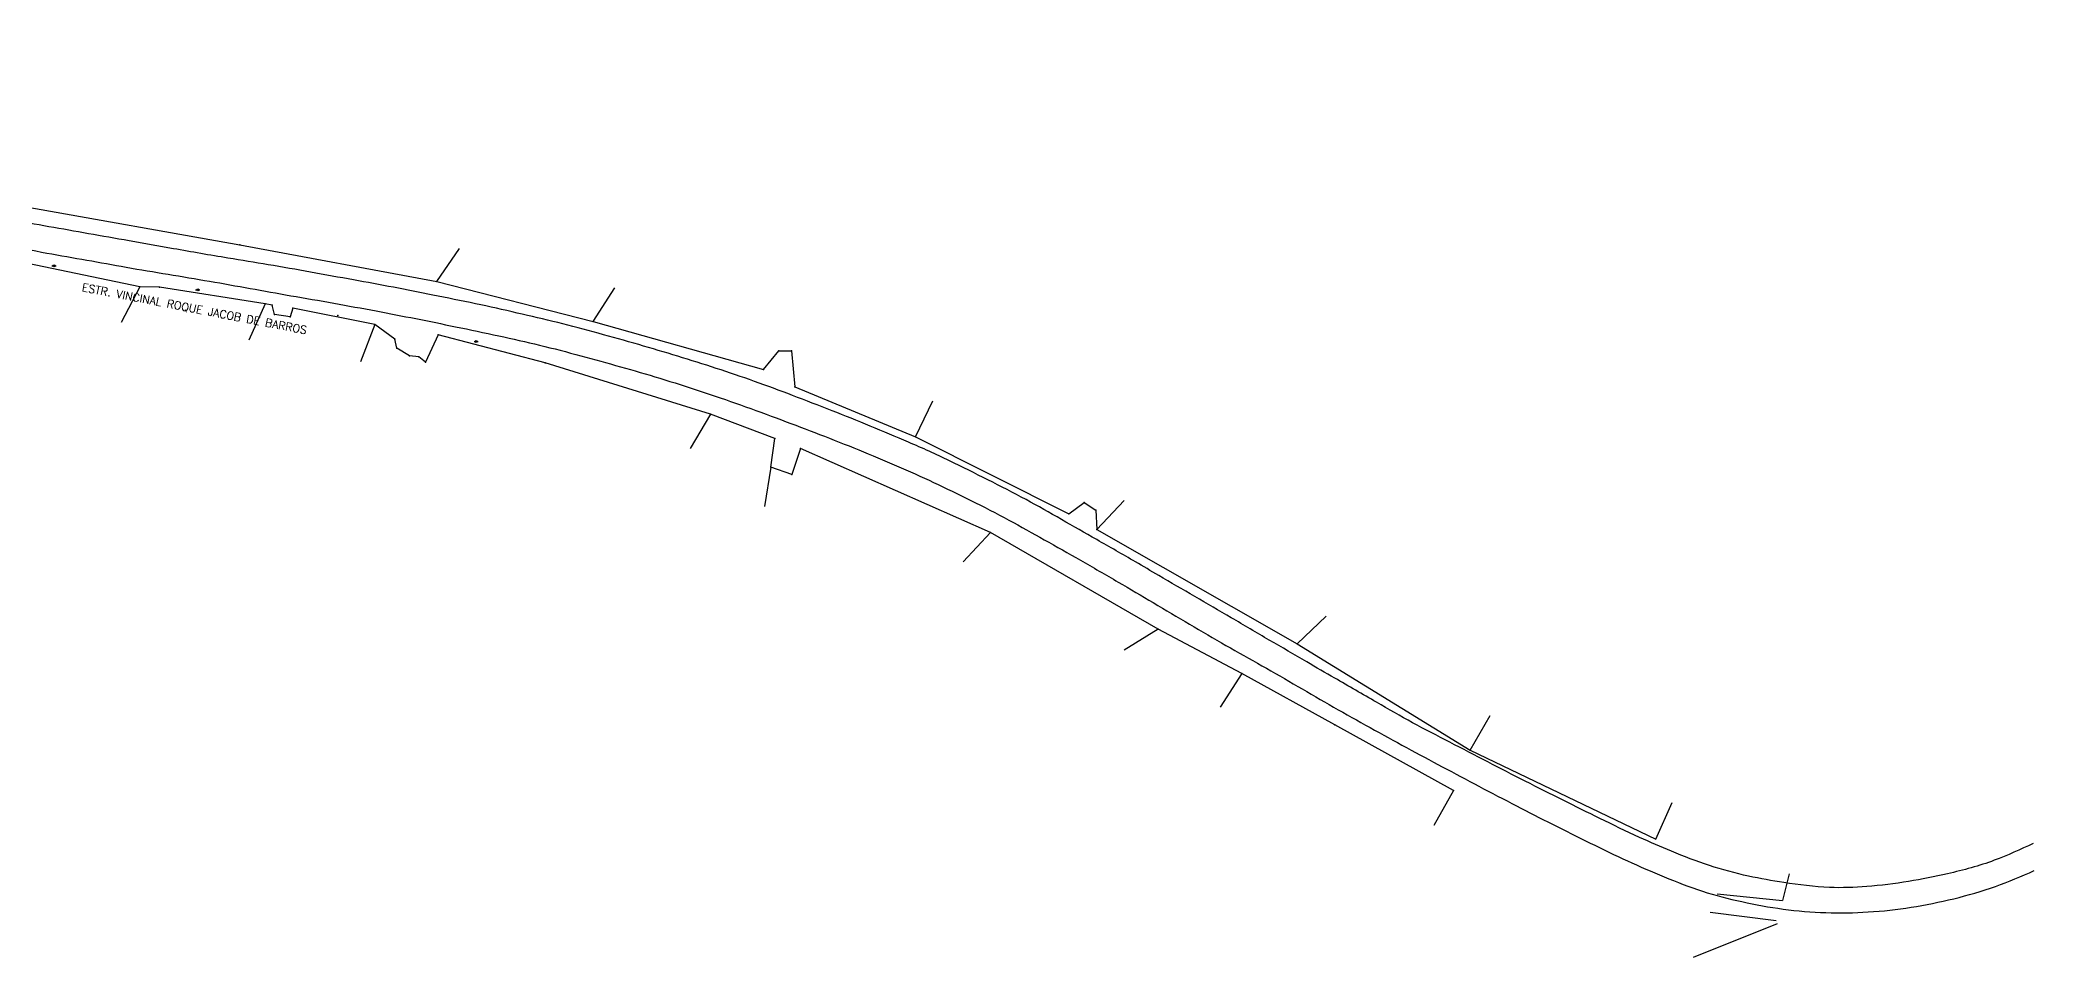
# Model space of a CAD drawing. Header units: metres. Extents: x 788432 to 801109, y 7412241 to 7456112.
# Drawn here: x 794703.7 to 795202.2, y 7413026.4 to 7413255.8 of the extents above; entities that cross this region are included whole.
import ezdxf

# ---------------------------------------------------------------- set-up
doc = ezdxf.new("R2010")
doc.units = ezdxf.units.M
doc.header["$LTSCALE"] = 10
doc.header["$MEASUREMENT"] = 0
doc.header["$PDSIZE"] = 4
for name, color, linetype in [('FLUXIS_LABELS_REDE_PV_169_TO_EEE_5_PARTE_02', 7, 'CONTINUOUS'), ('SIB-POSTE', 7, 'CONTINUOUS'), ('TOP-TEXTOS', 2, 'CONTINUOUS'), ('TOPOGRAFIA', 8, 'CONTINUOUS')]:
    doc.layers.add(name, color=color, linetype=linetype)
doc.styles.get("Standard").update_dxf_attribs({"font": 'romans.shx'})

# ---------------------------------------------------------------- blocks, each defined once
blk = doc.blocks.new('sib-poste-01')
at = {"layer": 'SIB-POSTE'}
for p, q in [((-0.08, 0.001), (-0.037, 0)), ((0.037, 0), (0.08, -0.001))]:
    blk.add_line(p, q, dxfattribs=at)
at = {"layer": 'SIB-POSTE', "const_width": 0.0012}
blk.add_lwpolyline([(-0.001, 0, 1), (0.001, 0, 1)], format="xyb", close=True, dxfattribs=at)
at = {"layer": 'SIB-POSTE'}
blk.add_circle((0, 0), 0.0375, dxfattribs=at)
blk = doc.blocks.new('qwkjeqo')
at = {"layer": 'TOPOGRAFIA', "ltscale": 0.5}
for points, elevation in [([(794652.58, 7413222.51), (794700.25, 7413214.02), (794753.7, 7413204.53), (794802.88, 7413195.34), (794808.55, 7413203.58)], 673.89), ([(794802.88, 7413195.34), (794842.02, 7413185.38), (794884.59, 7413173.36), (794888.36, 7413178.04), (794891.57, 7413178), (794892.36, 7413169.02), (794922.54, 7413156.52), (794926.86, 7413165.54)], 670), ([(794842.02, 7413185.38), (794847.39, 7413193.81)], 668.65), ([(794941.32, 7413132.59), (794893.85, 7413153.59), (794891.61, 7413147.05), (794886.38, 7413148.94), (794887.43, 7413156.09), (794871.33, 7413162.17)], 664.44), ([(794922.54, 7413156.52), (794960.89, 7413137.27), (794964.73, 7413140.1), (794967.66, 7413138.12), (794967.86, 7413133.28), (794974.71, 7413140.56)], 664.44), ([(794886.38, 7413148.94), (794884.8, 7413139.06)], 664.44), ([(794983.25, 7413108.38), (794941.32, 7413132.59)], 659.5), ([(794967.86, 7413133.28), (795017.99, 7413104.69), (795025.17, 7413111.66)], 661.46), ([(795004.13, 7413097.32), (794983.25, 7413108.38)], 657.64), ([(795017.99, 7413104.69), (795061.21, 7413078.14), (795066.23, 7413086.78)], 656.74), ([(795027.36, 7413084.46), (795004.13, 7413097.32)], 656.58), ([(795057.03, 7413068.03), (795027.36, 7413084.46)], 656.34)]:
    blk.add_lwpolyline(points, dxfattribs=dict(at, elevation=elevation))
at = {"layer": 'TOPOGRAFIA', "ltscale": 0.05}
for points, elevation in [([(794728.7, 7413193.98), (794700.72, 7413199.87), (794696.62, 7413190.75)], 674.19), ([(794760, 7413189.79), (794733.6, 7413193.93), (794728.7, 7413193.98), (794724, 7413185.14)], 672.8), ([(794787.44, 7413184.61), (794766.95, 7413188.67), (794766.27, 7413186.53), (794762.31, 7413187.14), (794761.74, 7413189.47), (794760, 7413189.79), (794755.93, 7413180.65)], 670.69), ([(794871.33, 7413162.17), (794830.03, 7413175.04), (794803.24, 7413182.04), (794800.05, 7413175.21), (794798.44, 7413176.53), (794796.1, 7413176.78), (794792.96, 7413178.65), (794792.42, 7413180.89), (794787.44, 7413184.61), (794783.87, 7413175.27)], 668.84)]:
    blk.add_lwpolyline(points, dxfattribs=dict(at, elevation=elevation))
at = {"layer": 'TOPOGRAFIA', "linetype": 'Continuous', "ltscale": 0.05}
for points, elevation in [([(794871.33, 7413162.17), (794866.24, 7413153.56)], 664.44), ([(794941.32, 7413132.59), (794934.51, 7413125.26)], 659.5), ([(794983.25, 7413108.38), (794974.73, 7413103.14)], 657.64), ([(795004.13, 7413097.32), (794998.7, 7413088.92)], 657.64)]:
    blk.add_lwpolyline(points, dxfattribs=dict(at, elevation=elevation))
at = {"layer": 'TOPOGRAFIA', "ltscale": 0.5}
blk.add_lwpolyline([(795061.21, 7413078.14), (795107.63, 7413055.87), (795111.72, 7413065)], dxfattribs=at)
at = {"layer": 'TOPOGRAFIA', "linetype": 'Continuous', "ltscale": 0.5, "elevation": 656.34}
blk.add_lwpolyline([(795057.03, 7413068.03), (795052.1, 7413059.32)], dxfattribs=at)
at = {"layer": 'TOPOGRAFIA', "flags": 128}
for points, elevation in [([(795140.95, 7413047.16), (795139.27, 7413040.54)], 654.01), ([(795116.98, 7413026.35), (795137.99, 7413034.8)], 655.48), ([(795121.22, 7413037.62), (795137.67, 7413035.51)], 655.08)]:
    blk.add_lwpolyline(points, dxfattribs=dict(at, elevation=elevation))
blk.add_lwpolyline([(795122.94, 7413042.18), (795139.27, 7413040.54)], dxfattribs=at)
at = {"layer": 'TOPOGRAFIA'}
for points in [[(795201.96, 7413054.79, 654.48), (795192.2, 7413050.57, 654.55), (795180.54, 7413047.21, 654.7), (795170.78, 7413045.29, 654.8), (795160.32, 7413044, 654.88), (795151.02, 7413043.78, 654.92), (795139.6, 7413045.01, 654.95), (795130.79, 7413046.61, 654.97), (795120.99, 7413049.28, 654.99), (795111.52, 7413052.82, 654.99), (795103.5, 7413056.32, 655.03), (795093.61, 7413061.05, 655.22), (795084.45, 7413065.58, 655.27), (795074.98, 7413070.36, 655.47), (795065.63, 7413075.18, 655.66), (795056.11, 7413080.11, 655.82), (795046.8, 7413085, 656.05), (795037.81, 7413090.11, 656.24), (795027.35, 7413096.14, 656.64), (795020.35, 7413100.19, 656.89), (795011, 7413105.65, 657.32), (795001.5, 7413111.23, 657.92), (794992.37, 7413116.56, 658.67), (794983.35, 7413121.82, 659.5), (794977.53, 7413125.23, 660.14), (794967.86, 7413130.78, 661.19), (794959.04, 7413135.82, 662.04), (794950.19, 7413140.8, 662.8), (794940.65, 7413145.73, 663.54), (794931.04, 7413150.52, 664.1), (794920.85, 7413155.15, 664.57), (794911.27, 7413159.19, 664.96), (794901.69, 7413163.04, 665.41), (794891.82, 7413166.85, 665.93), (794882.29, 7413170.38, 666.52), (794872.77, 7413173.63, 666.98), (794863.13, 7413176.65, 667.42), (794853.39, 7413179.57, 667.85), (794843.27, 7413182.39, 668.29), (794833.15, 7413185.06, 668.69), (794823.01, 7413187.47, 669.03), (794812.6, 7413189.79, 669.53), (794801.93, 7413191.96, 670.02), (794792.09, 7413193.9, 670.58), (794782.12, 7413195.75, 671.28), (794771.35, 7413197.69, 672), (794760.8, 7413199.55, 672.61), (794750.72, 7413201.2, 673.06), (794737.09, 7413203.56, 673.43), (794726.02, 7413205.54, 673.71), (794715.84, 7413207.31, 673.9), (794705.97, 7413209.06, 674.05), (794696.02, 7413210.83, 674.19), (794685.84, 7413212.76, 674.29), (794675.91, 7413214.65, 674.42), (794665.61, 7413216.66, 674.36), (794655.63, 7413218.43, 674.36), (794644.9, 7413220.35, 674.3), (794635, 7413222.18, 674.24), (794624.94, 7413224, 674.2), (794613.71, 7413226.09, 674), (794601.66, 7413228.2, 673.6), (794590.92, 7413230.08, 673.16), (794579.23, 7413232.05, 672.62), (794568.09, 7413233.98, 672.11), (794558.97, 7413235.46, 671.71), (794547.37, 7413237.28, 671.29), (794536.29, 7413239, 670.99), (794525.78, 7413240.67, 670.75), (794515.02, 7413242.33, 670.5), (794504.33, 7413243.98, 670.44), (794497.35, 7413245.03, 670.43), (794484.07, 7413246.99, 670.46), (794472.76, 7413248.72, 670.58), (794462.09, 7413250.3, 670.79), (794451.33, 7413251.83, 671.21), (794440.6, 7413253.14, 671.83), (794433.52, 7413253.91, 672.23), (794420.46, 7413255.08, 673.14), (794408.81, 7413255.68, 673.87), (794399, 7413255.74, 674.4), (794388.28, 7413255.31, 674.88), (794377.56, 7413254.5, 675.35), (794366.83, 7413253.49, 675.82), (794358.42, 7413252.44, 676.23), (794346.33, 7413250.62, 676.86), (794333.8, 7413248.73, 677.38), (794326.56, 7413247.55, 677.68), (794315.64, 7413245.61, 677.98), (794305.74, 7413243.91, 678.18), (794295.05, 7413242.12, 678.33), (794284.97, 7413240.59, 678.43), (794274.39, 7413238.92, 678.38), (794263.99, 7413237.15, 678.18), (794254.29, 7413235.54, 678.01), (794243.21, 7413233.88, 677.71), (794234.28, 7413232.4, 677.47), (794223.46, 7413230.56, 677.14), (794213.33, 7413228.49, 676.68), (794203.1, 7413226.5, 676.14)], [(794204.48, 7413220.32, 676.28), (794214.68, 7413222.47, 676.73), (794224.89, 7413224.08, 677.21), (794235.21, 7413225.92, 677.53), (794245.53, 7413227.56, 677.82), (794256.07, 7413229.25, 678.12), (794265.97, 7413230.8, 678.37), (794275.9, 7413232.49, 678.52), (794286.17, 7413234.24, 678.47), (794296.78, 7413235.97, 678.45), (794306.93, 7413237.61, 678.31), (794317.16, 7413239.28, 678.07), (794327.26, 7413240.95, 677.74), (794337.26, 7413242.64, 677.32), (794347.89, 7413244.38, 676.83), (794358.02, 7413245.77, 676.22), (794368.65, 7413247.13, 675.73), (794378.65, 7413248.11, 675.25), (794389.12, 7413248.84, 674.73), (794399.61, 7413249.23, 674.2), (794410.26, 7413249.06, 673.61), (794420.45, 7413248.4, 672.94), (794431.19, 7413247.41, 672.27), (794441.18, 7413246.29, 671.71), (794452.08, 7413244.93, 671.15), (794462.57, 7413243.5, 670.78), (794474.11, 7413241.8, 670.56), (794484.45, 7413240.22, 670.43), (794494.45, 7413238.72, 670.41), (794504.76, 7413237.14, 670.46), (794514.7, 7413235.58, 670.55), (794525.33, 7413234.01, 670.79), (794535.51, 7413232.46, 671.06), (794546.22, 7413230.79, 671.26), (794558.21, 7413228.82, 671.67), (794568.71, 7413227.09, 672.18), (794579.84, 7413225.24, 672.7), (794588.73, 7413223.73, 673.1), (794601.31, 7413221.54, 673.68), (794611.88, 7413219.61, 674.07), (794622.54, 7413217.61, 674.28), (794633.24, 7413215.63, 674.42), (794643.69, 7413213.74, 674.48), (794653.76, 7413211.9, 674.49), (794658.56, 7413211.03, 674.49), (794663.96, 7413210.01, 674.49), (794674.3, 7413208.13, 674.52), (794684.57, 7413206.22, 674.41), (794694.54, 7413204.57, 674.31), (794705.43, 7413202.47, 674.18), (794715.42, 7413200.71, 673.94), (794725.29, 7413198.93, 673.72), (794735.75, 7413197.17, 673.49), (794746.13, 7413195.42, 673.12), (794756.27, 7413193.63, 672.72), (794766.39, 7413191.81, 672.21), (794777.16, 7413189.94, 671.47), (794787.73, 7413187.98, 670.76), (794797.66, 7413186.07, 670.19), (794807.59, 7413184.04, 669.59), (794818.42, 7413181.76, 669.07), (794828.6, 7413179.44, 668.72), (794838.92, 7413176.78, 668.3), (794848.82, 7413174.03, 667.9), (794858.67, 7413171.16, 667.56), (794868.72, 7413167.93, 667.02), (794878.81, 7413164.49, 666.49), (794889.04, 7413160.74, 665.92), (794898.57, 7413157.11, 665.39), (794908.39, 7413153.23, 664.9), (794917.85, 7413149.27, 664.48), (794927.09, 7413145.09, 663.99), (794936.39, 7413140.6, 663.39), (794945.9, 7413135.66, 662.75), (794954.76, 7413130.75, 661.98), (794963.76, 7413125.66, 661.19), (794973.24, 7413120.17, 660.2), (794982, 7413115.02, 659.32), (794991.06, 7413109.67, 658.52), (795000.15, 7413104.34, 657.84), (795009.14, 7413099.25, 657.35), (795018.11, 7413094.09, 656.89), (795027.07, 7413088.89, 656.56), (795036.19, 7413083.78, 656.28), (795045.3, 7413078.77, 656.15), (795054.23, 7413073.97, 655.92), (795063.4, 7413069.1, 655.73), (795072.75, 7413064.2, 655.56), (795081.77, 7413059.6, 655.42), (795091.23, 7413054.89, 655.34), (795100.49, 7413050.43, 655.23), (795109.69, 7413046.46, 655.22), (795119.24, 7413042.85, 655.24), (795129.11, 7413040.23, 655.29), (795139.43, 7413038.38, 655.26), (795150.09, 7413037.48, 655.26), (795160.71, 7413037.65, 655.17), (795171.39, 7413038.83, 655.02), (795182.09, 7413040.98, 654.93), (795192.5, 7413044.06, 654.8), (795202.16, 7413048, 654.73)]]:
    blk.add_spline(points, degree=3, dxfattribs=at)
for p in [(794753.7, 7413204.53, 673.03), (794707.22, 7413199.28, 674.31), (794802.88, 7413195.34, 670), (794728.7, 7413193.98, 674.19), (794733.6, 7413193.93, 673.86), (794743.16, 7413193.27, 673.5), (794760, 7413189.79, 672.8), (794761.74, 7413189.47, 672.67), (794762.31, 7413187.14, 672.9), (794766.27, 7413186.53, 672.89), (794766.95, 7413188.67, 672.49), (794778.16, 7413186.89, 671.43), (794787.44, 7413184.61, 670.69), (794842.02, 7413185.38, 668.65), (794792.42, 7413180.89, 671.01), (794803.24, 7413182.04, 670.23), (794812.76, 7413180.37, 669.4), (794792.96, 7413178.65, 671.32), (794796.1, 7413176.78, 671.17), (794798.44, 7413176.53, 670.89), (794800.05, 7413175.21, 670.82), (794830.03, 7413175.04, 669.85), (794888.36, 7413178.04, 665.2), (794891.57, 7413178, 665), (794884.59, 7413173.36, 666.35), (794892.36, 7413169.02, 666.05), (794871.33, 7413162.17, 668.84), (794887.43, 7413156.09, 666.43), (794922.54, 7413156.52, 664.44), (794893.85, 7413153.59, 666.65), (794886.38, 7413148.94, 667.74), (794891.61, 7413147.05, 667.56), (794964.73, 7413140.1, 661.45), (794960.89, 7413137.27, 662.12), (794967.66, 7413138.12, 661.36), (794941.32, 7413132.59, 664.44), (794967.86, 7413133.28, 661.46), (794983.25, 7413108.38, 659.5), (795017.99, 7413104.69, 656.74), (795004.13, 7413097.32, 657.64), (795027.36, 7413084.46, 656.58), (795057.03, 7413068.03, 656.34)]:
    blk.add_point(p, dxfattribs=at)
at = {"layer": 'TOPOGRAFIA', "lineweight": -2, "xscale": 6.666666666666666, "yscale": 6.666666666666666, "zscale": 6.666666666666666}
for p in [(794707.22, 7413199.28, 674.31), (794743.16, 7413193.27, 673.5), (794812.75, 7413180.37, 669.4)]:
    blk.add_blockref('sib-poste-01', p, dxfattribs=at)
at = {"layer": 'FLUXIS_LABELS_REDE_PV_169_TO_EEE_5_PARTE_02', "linetype": 'Continuous'}
blk.add_text('ESTR. VINCINAL ROQUE JACOB DE BARROS', height=2, rotation=349.0984, dxfattribs=at).set_placement((794714.08, 7413192.98, 673.94))

msp = doc.modelspace()

# ---------------------------------------------------------------- block references
at = {"layer": 'TOP-TEXTOS', "linetype": 'Continuous'}
msp.add_blockref('qwkjeqo', (0, 0), dxfattribs=at)

# ---------------------------------------------------------------- texts
at = {"layer": 'FLUXIS_LABELS_REDE_PV_169_TO_EEE_5_PARTE_02', "linetype": 'Continuous'}
msp.add_text('ESTR. VINCINAL ROQUE JACOB DE BARROS', height=2, rotation=349.0984, dxfattribs=at).set_placement((794714.08, 7413192.98, 673.94))

doc.saveas('drawing.dxf')
